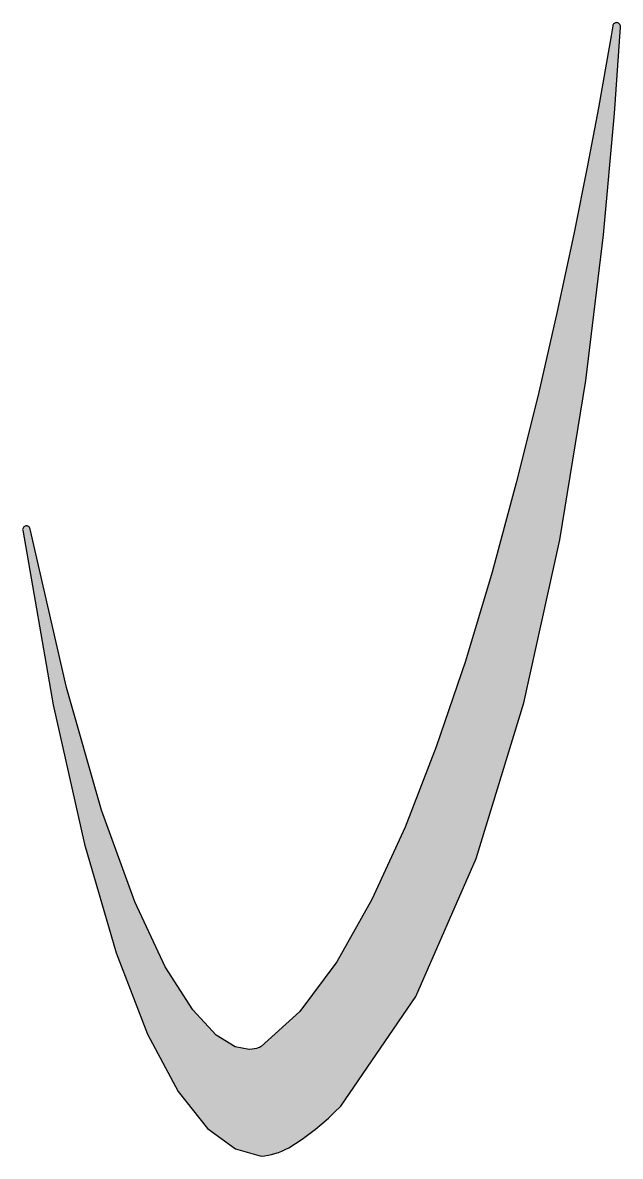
# Model space of a CAD drawing. Extents: x 11.6 to 21.5, y 15.3 to 34.
import ezdxf

# ---------------------------------------------------------------- set-up
doc = ezdxf.new("R2010")
doc.units = 0
doc.header["$MEASUREMENT"] = 0
doc.layers.add('L2-RESIST_U_306E_U_30B3_U_', color=7, linetype='CONTINUOUS')

msp = doc.modelspace()

# ---------------------------------------------------------------- hatches: boundary and pattern name
at = {"layer": 'L2-RESIST_U_306E_U_30B3_U_'}
h = msp.add_hatch(color=21, dxfattribs=at)
h.dxf.hatch_style = 2
h.paths.add_polyline_path([(15.577, 15.253), (15.635, 15.26), (15.693, 15.27), (15.75, 15.282), (15.807, 15.298), (15.864, 15.317), (15.921, 15.34), (15.977, 15.366), (16.034, 15.396), (16.147, 15.464), (16.259, 15.538), (16.369, 15.617), (16.477, 15.701), (16.584, 15.79), (16.69, 15.884), (16.794, 15.982), (16.897, 16.084), (18.137, 17.897), (19.136, 20.177), (19.921, 22.749), (20.516, 25.44), (20.948, 28.076), (21.242, 30.482), (21.423, 32.486), (21.518, 33.912), (21.518, 33.913), (21.518, 33.913), (21.518, 33.913), (21.518, 33.914), (21.518, 33.914), (21.518, 33.914), (21.518, 33.914), (21.518, 33.914), (21.518, 33.914), (21.518, 33.914), (21.518, 33.914), (21.518, 33.914), (21.518, 33.914), (21.518, 33.914), (21.518, 33.914), (21.518, 33.914), (21.518, 33.915), (21.518, 33.916), (21.518, 33.917), (21.518, 33.918), (21.518, 33.918), (21.518, 33.919), (21.518, 33.92), (21.518, 33.921), (21.518, 33.933), (21.515, 33.945), (21.51, 33.956), (21.503, 33.965), (21.495, 33.974), (21.485, 33.98), (21.474, 33.985), (21.462, 33.988), (21.449, 33.987), (21.437, 33.985), (21.426, 33.981), (21.416, 33.974), (21.407, 33.966), (21.4, 33.957), (21.395, 33.946), (21.392, 33.934), (21.365, 33.77), (21.286, 33.304), (21.156, 32.578), (20.976, 31.628), (20.749, 30.495), (20.476, 29.217), (20.158, 27.833), (19.798, 26.383), (19.397, 24.905), (18.955, 23.438), (18.475, 22.021), (17.959, 20.694), (17.409, 19.496), (16.828, 18.467), (16.218, 17.645), (15.581, 17.07), (15.578, 17.068), (15.568, 17.062), (15.553, 17.054), (15.531, 17.045), (15.503, 17.037), (15.469, 17.029), (15.428, 17.023), (15.381, 17.021), (15.151, 17.065), (14.836, 17.258), (14.447, 17.673), (13.994, 18.382), (13.488, 19.458), (12.94, 20.974), (12.361, 23.002), (11.761, 25.616), (11.761, 25.617), (11.761, 25.617), (11.761, 25.617), (11.761, 25.617), (11.761, 25.618), (11.761, 25.618), (11.761, 25.618), (11.761, 25.619), (11.761, 25.619), (11.761, 25.619), (11.761, 25.619), (11.761, 25.619), (11.761, 25.619), (11.761, 25.619), (11.761, 25.619), (11.761, 25.619), (11.761, 25.619), (11.761, 25.619), (11.761, 25.62), (11.761, 25.62), (11.76, 25.621), (11.76, 25.621), (11.76, 25.621), (11.76, 25.622), (11.756, 25.634), (11.75, 25.645), (11.743, 25.654), (11.734, 25.662), (11.723, 25.668), (11.712, 25.671), (11.7, 25.673), (11.687, 25.671), (11.675, 25.668), (11.664, 25.662), (11.655, 25.655), (11.647, 25.646), (11.641, 25.636), (11.637, 25.624), (11.635, 25.612), (11.636, 25.599), (12.142, 22.717), (12.66, 20.409), (13.183, 18.614), (13.701, 17.273), (14.207, 16.326), (14.694, 15.713), (15.153, 15.376)])

# ---------------------------------------------------------------- linework, layer by layer
msp.add_lwpolyline([(15.577, 15.253), (15.635, 15.26), (15.693, 15.27), (15.75, 15.282), (15.807, 15.298), (15.864, 15.317), (15.921, 15.34), (15.977, 15.366), (16.034, 15.396), (16.147, 15.464), (16.259, 15.538), (16.369, 15.617), (16.477, 15.701), (16.584, 15.79), (16.69, 15.884), (16.794, 15.982), (16.897, 16.084), (18.137, 17.897), (19.136, 20.177), (19.921, 22.749), (20.516, 25.44), (20.948, 28.076), (21.242, 30.482), (21.423, 32.486), (21.518, 33.912), (21.518, 33.913), (21.518, 33.913), (21.518, 33.913), (21.518, 33.914), (21.518, 33.914), (21.518, 33.914), (21.518, 33.914), (21.518, 33.914), (21.518, 33.914), (21.518, 33.914), (21.518, 33.914), (21.518, 33.914), (21.518, 33.914), (21.518, 33.914), (21.518, 33.914), (21.518, 33.914), (21.518, 33.915), (21.518, 33.916), (21.518, 33.917), (21.518, 33.918), (21.518, 33.918), (21.518, 33.919), (21.518, 33.92), (21.518, 33.921), (21.518, 33.933), (21.515, 33.945), (21.51, 33.956), (21.503, 33.965), (21.495, 33.974), (21.485, 33.98), (21.474, 33.985), (21.462, 33.988), (21.449, 33.987), (21.437, 33.985), (21.426, 33.981), (21.416, 33.974), (21.407, 33.966), (21.4, 33.957), (21.395, 33.946), (21.392, 33.934), (21.365, 33.77), (21.286, 33.304), (21.156, 32.578), (20.976, 31.628), (20.749, 30.495), (20.476, 29.217), (20.158, 27.833), (19.798, 26.383), (19.397, 24.905), (18.955, 23.438), (18.475, 22.021), (17.959, 20.694), (17.409, 19.496), (16.828, 18.467), (16.218, 17.645), (15.581, 17.07), (15.578, 17.068), (15.568, 17.062), (15.553, 17.054), (15.531, 17.045), (15.503, 17.037), (15.469, 17.029), (15.428, 17.023), (15.381, 17.021), (15.151, 17.065), (14.836, 17.258), (14.447, 17.673), (13.994, 18.382), (13.488, 19.458), (12.94, 20.974), (12.361, 23.002), (11.761, 25.616), (11.761, 25.617), (11.761, 25.617), (11.761, 25.617), (11.761, 25.617), (11.761, 25.618), (11.761, 25.618), (11.761, 25.618), (11.761, 25.619), (11.761, 25.619), (11.761, 25.619), (11.761, 25.619), (11.761, 25.619), (11.761, 25.619), (11.761, 25.619), (11.761, 25.619), (11.761, 25.619), (11.761, 25.619), (11.761, 25.619), (11.761, 25.62), (11.761, 25.62), (11.76, 25.621), (11.76, 25.621), (11.76, 25.621), (11.76, 25.622), (11.756, 25.634), (11.75, 25.645), (11.743, 25.654), (11.734, 25.662), (11.723, 25.668), (11.712, 25.671), (11.7, 25.673), (11.687, 25.671), (11.675, 25.668), (11.664, 25.662), (11.655, 25.655), (11.647, 25.646), (11.641, 25.636), (11.637, 25.624), (11.635, 25.612), (11.636, 25.599), (12.142, 22.717), (12.66, 20.409), (13.183, 18.614), (13.701, 17.273), (14.207, 16.326), (14.694, 15.713), (15.153, 15.376), (15.577, 15.253), (15.577, 15.253)], dxfattribs=at)

doc.saveas('drawing.dxf')
